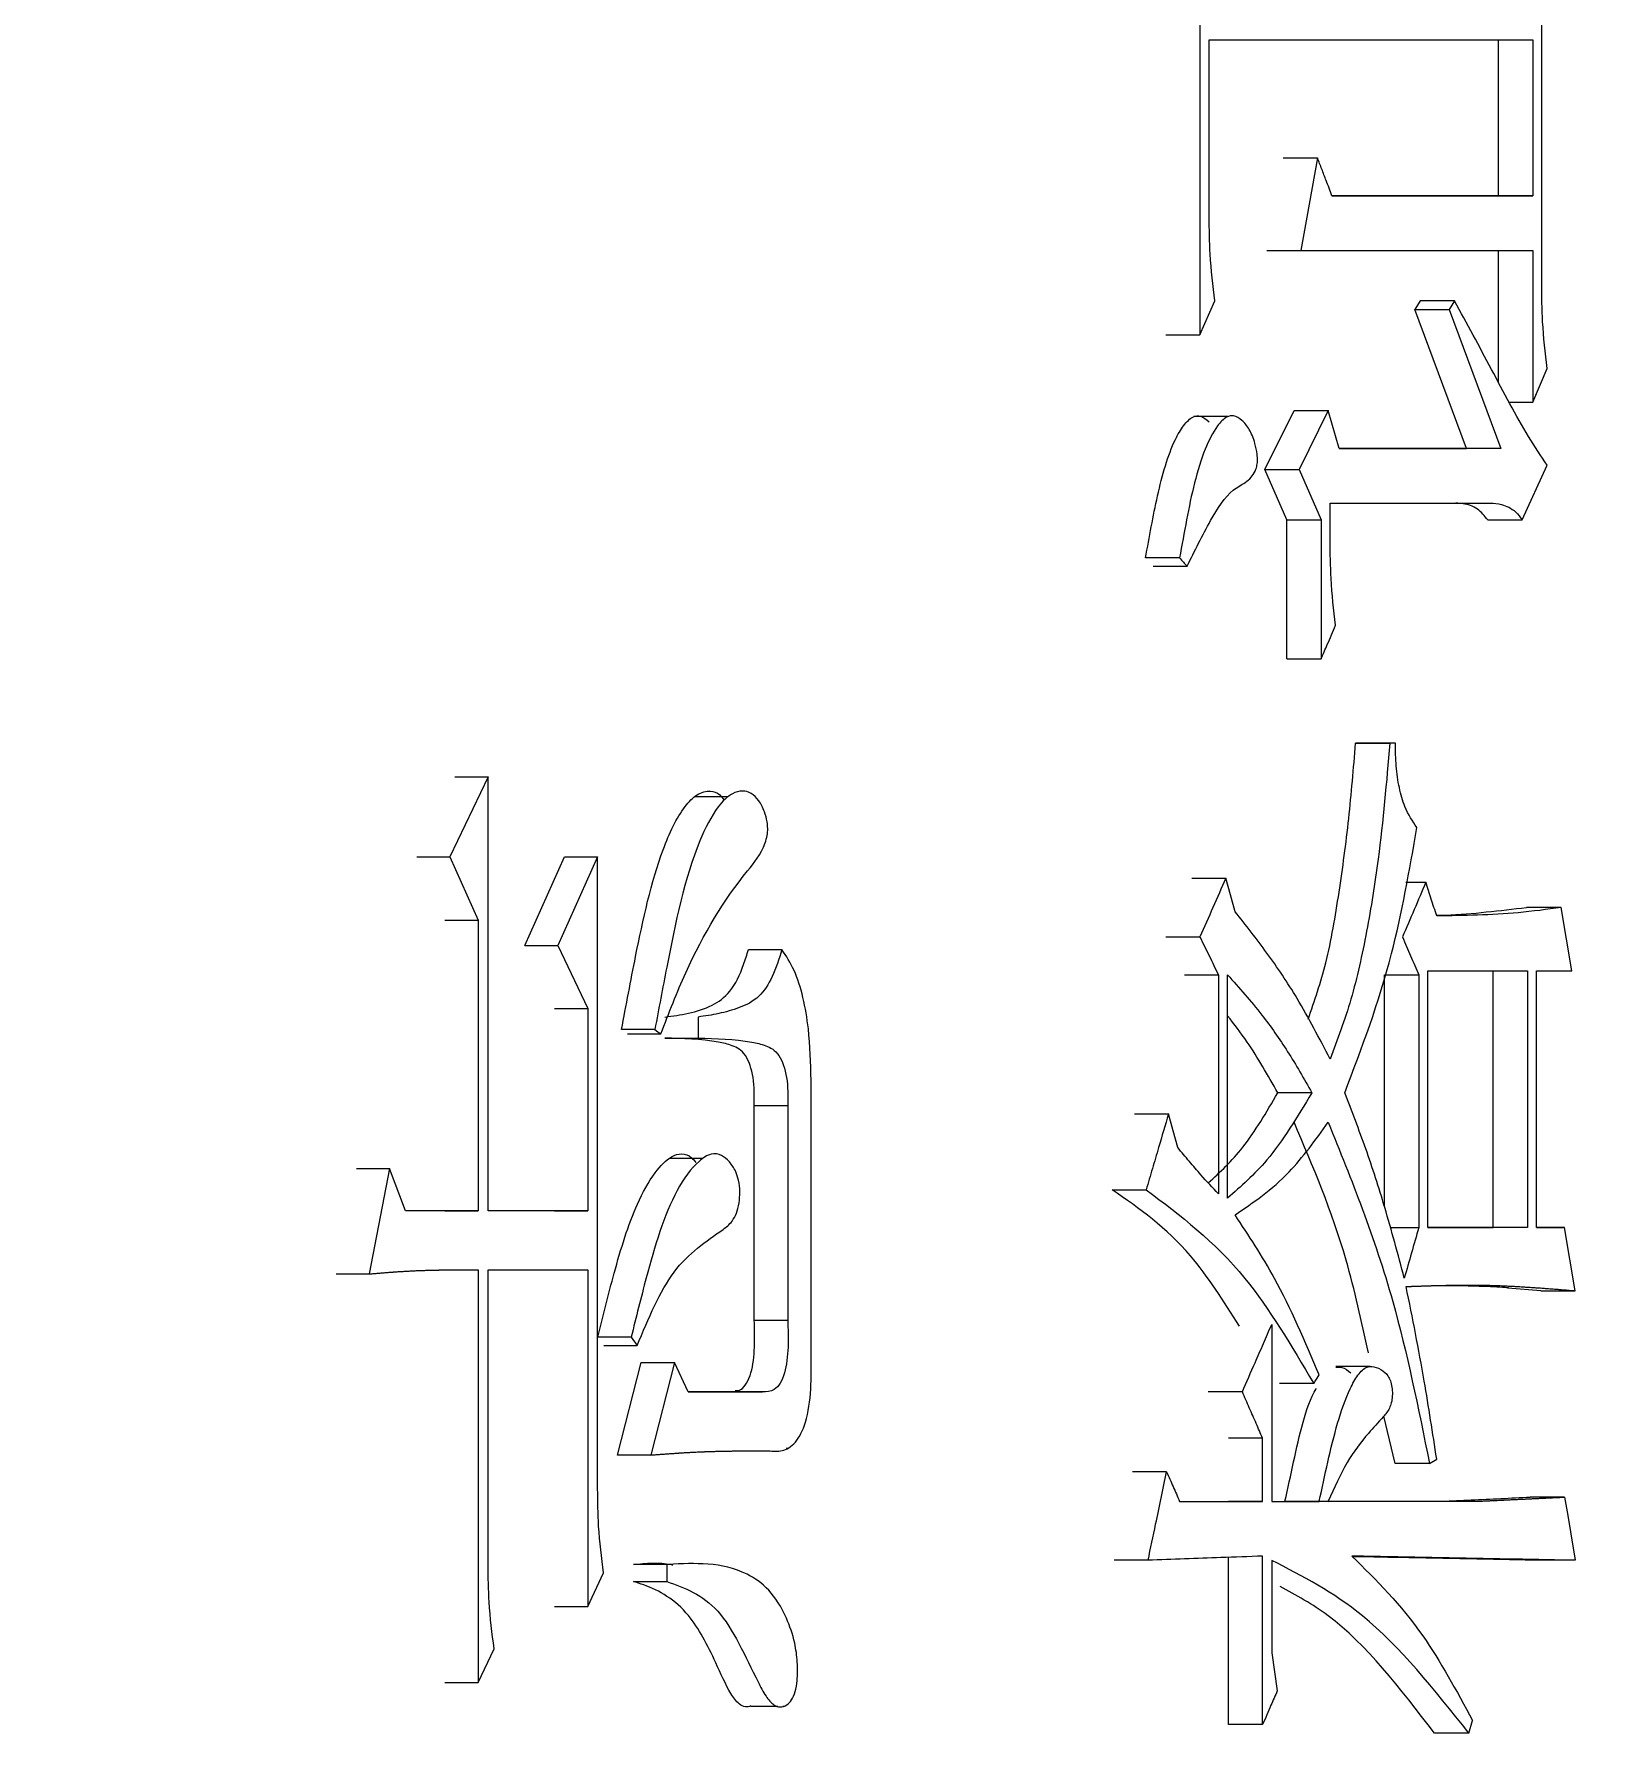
# Model space of a CAD drawing. Header units: millimetres. Extents: x 2136 to 4572, y 748 to 2471.
# Drawn here: x 3180.254 to 3184.284, y 1014.64 to 1019.004 of the extents above; entities that cross this region are included whole.
import ezdxf

# ---------------------------------------------------------------- set-up
doc = ezdxf.new("R2010")
doc.units = ezdxf.units.MM

msp = doc.modelspace()

# ---------------------------------------------------------------- linework, layer by layer
at = {"color": 7, "linetype": 'Continuous', "lineweight": 25}
for p, q in [((3184.1269, 1018.3617), (3184.1269, 1019.9518)), ((3183.2492, 1019.5191), (3183.2492, 1018.2318)), ((3183.2729, 1018.989), (3184.1042, 1018.9891)), ((3183.2729, 1018.5347), (3183.2729, 1018.989)), ((3184.0156, 1018.5888), (3184.0156, 1018.9891)), ((3184.1042, 1018.9891), (3184.1042, 1018.5888)), ((3183.4629, 1018.6862), (3183.5508, 1018.6862)), ((3183.5508, 1018.6862), (3183.5086, 1018.4482)), ((3184.1042, 1018.5888), (3183.5882, 1018.5888)), ((3183.5882, 1018.5888), (3184.0156, 1018.5888)), ((3184.0156, 1018.5888), (3184.1042, 1018.5888)), ((3183.4208, 1018.4482), (3183.5086, 1018.4482)), ((3183.5086, 1018.4482), (3184.1042, 1018.4482)), ((3184.0156, 1018.1105), (3184.0156, 1018.4482)), ((3184.1042, 1018.4482), (3184.1042, 1018.0588)), ((3183.2492, 1018.2318), (3183.2871, 1018.3184)), ((3183.8148, 1018.3184), (3183.801, 1018.2968)), ((3183.9031, 1018.3184), (3183.8148, 1018.3184)), ((3183.9031, 1018.3184), (3183.8893, 1018.2968)), ((3183.801, 1018.2968), (3183.8893, 1018.2968)), ((3183.9337, 1017.9398), (3183.801, 1018.2968)), ((3183.8893, 1018.2968), (3184.0222, 1017.9398)), ((3183.1617, 1018.2318), (3183.2492, 1018.2318)), ((3184.1042, 1018.0588), (3184.1405, 1018.1453)), ((3184.0441, 1018.0588), (3184.1042, 1018.0588)), ((3183.321, 1018.0213), (3183.233, 1018.0213)), ((3183.4161, 1017.8857), (3183.4909, 1018.0371)), ((3183.4909, 1018.0371), (3183.5788, 1018.0371)), ((3183.5788, 1018.0371), (3183.5039, 1017.8857)), ((3183.6068, 1017.9398), (3183.5788, 1018.0371)), ((3184.0222, 1017.9398), (3183.6068, 1017.9398)), ((3183.6068, 1017.9398), (3183.9337, 1017.9398)), ((3184.0222, 1017.9398), (3183.9337, 1017.9398)), ((3183.4161, 1017.8857), (3183.5039, 1017.8857)), ((3183.4723, 1017.7559), (3183.4161, 1017.8857)), ((3183.5039, 1017.8857), (3183.5601, 1017.7559)), ((3184.0769, 1017.7559), (3184.1405, 1017.8965)), ((3183.5835, 1017.7992), (3183.9948, 1017.7992)), ((3183.5835, 1017.7018), (3183.5835, 1017.7992)), ((3183.9063, 1017.7992), (3183.9948, 1017.7992)), ((3183.4723, 1017.7559), (3183.5601, 1017.7559)), ((3183.4723, 1017.3989), (3183.4723, 1017.7559)), ((3183.5601, 1017.7559), (3183.5601, 1017.3989)), ((3183.1969, 1017.6585), (3183.1095, 1017.6585)), ((3183.1285, 1017.6369), (3183.2159, 1017.6369)), ((3183.4723, 1017.3989), (3183.5601, 1017.3989)), ((3183.6489, 1017.1826), (3183.737, 1017.1826)), ((3183.7509, 1017.1826), (3183.6628, 1017.1826)), ((3183.7509, 1017.1826), (3183.737, 1017.1826)), ((3181.4207, 1017.096), (3181.3228, 1016.8905)), ((3181.4207, 1015.9818), (3181.4207, 1017.096)), ((3182.0371, 1017.045), (3181.9507, 1017.0449)), ((3181.2379, 1016.8905), (3181.3228, 1016.8905)), ((3181.3228, 1016.8905), (3181.395, 1016.7282)), ((3181.5148, 1016.6633), (3181.6167, 1016.8905)), ((3181.7021, 1016.8905), (3181.6002, 1016.6633)), ((3181.6167, 1016.8905), (3181.7021, 1016.8905)), ((3181.7021, 1015.2679), (3181.7021, 1016.8905)), ((3183.228, 1016.8364), (3183.3155, 1016.8364)), ((3183.7781, 1016.8256), (3183.8294, 1016.8256)), ((3184.1768, 1016.7607), (3184.0881, 1016.7607)), ((3181.31, 1016.7282), (3181.395, 1016.7282)), ((3181.395, 1016.7282), (3181.395, 1015.9818)), ((3181.5148, 1016.6633), (3181.6002, 1016.6633)), ((3181.6002, 1016.6633), (3181.6767, 1016.501)), ((3183.1617, 1016.685), (3183.2491, 1016.685)), ((3182.0894, 1016.6525), (3182.1755, 1016.6525)), ((3183.2966, 1016.5876), (3183.2966, 1016.0251)), ((3183.3202, 1016.0143), (3183.3202, 1016.5876)), ((3183.7228, 1015.9929), (3183.7228, 1016.5876)), ((3183.811, 1016.5876), (3183.811, 1015.9386)), ((3183.834, 1015.9386), (3183.834, 1016.5984)), ((3183.834, 1016.5984), (3184.0905, 1016.5984)), ((3184.002, 1015.9386), (3184.002, 1016.5984)), ((3184.0905, 1016.5984), (3184.0905, 1015.9386)), ((3184.1132, 1015.9386), (3184.1132, 1016.5984)), ((3184.1132, 1016.5984), (3184.2039, 1016.5984)), ((3181.5913, 1016.501), (3181.6767, 1016.501)), ((3181.6767, 1016.501), (3181.6767, 1015.9818)), ((3181.9601, 1016.4794), (3181.9601, 1016.4253)), ((3181.7787, 1016.4361), (3181.8644, 1016.4361)), ((3181.8743, 1016.4253), (3181.9601, 1016.4253)), ((3182.2502, 1015.614), (3182.2502, 1016.3172)), ((3182.1044, 1016.2523), (3182.1905, 1016.2523)), ((3182.1044, 1015.7006), (3182.1044, 1016.2523)), ((3182.1905, 1016.2523), (3182.1905, 1015.7006)), ((3183.0809, 1016.2306), (3183.1683, 1016.2306)), ((3181.972, 1016.1158), (3181.8856, 1016.1158)), ((3181.0827, 1016.09), (3181.1674, 1016.09)), ((3181.1674, 1016.09), (3181.1153, 1015.8195)), ((3181.2089, 1015.9818), (3181.1674, 1016.09)), ((3183.0237, 1016.0359), (3183.111, 1016.0359)), ((3181.395, 1015.9818), (3181.2089, 1015.9818)), ((3181.31, 1015.9818), (3181.395, 1015.9818)), ((3181.6767, 1015.9818), (3181.4207, 1015.9818)), ((3181.5913, 1015.9818), (3181.6767, 1015.9818)), ((3183.738, 1015.9386), (3183.811, 1015.9386)), ((3184.0905, 1015.9386), (3183.834, 1015.9386)), ((3183.834, 1015.9386), (3184.002, 1015.9386)), ((3184.0905, 1015.9386), (3184.002, 1015.9386)), ((3184.1858, 1015.9386), (3184.1132, 1015.9386)), ((3184.1132, 1015.9386), (3184.1858, 1015.9386)), ((3181.395, 1015.8304), (3181.395, 1014.7703)), ((3181.4207, 1015.8304), (3181.6766, 1015.8304)), ((3181.4207, 1015.0731), (3181.4207, 1015.8304)), ((3181.6766, 1015.8304), (3181.6766, 1014.965)), ((3181.0307, 1015.8195), (3181.1153, 1015.8195)), ((3184.1242, 1015.7763), (3184.0399, 1015.7827)), ((3184.1242, 1015.7763), (3184.2129, 1015.7763)), ((3182.1044, 1015.7006), (3182.1905, 1015.7006)), ((3181.7884, 1015.6573), (3181.8037, 1015.6356)), ((3183.3477, 1015.6898), (3183.3458, 1015.6898)), ((3183.4335, 1015.6898), (3183.4335, 1015.2354)), ((3181.7181, 1015.6356), (3181.8037, 1015.6356)), ((3181.7534, 1015.3544), (3181.8139, 1015.5924)), ((3181.8139, 1015.5924), (3181.8997, 1015.5924)), ((3181.8997, 1015.5924), (3181.839, 1015.3544)), ((3181.9349, 1015.5167), (3181.8997, 1015.5924)), ((3183.6864, 1015.5819), (3183.5978, 1015.5819)), ((3183.5413, 1015.5383), (3183.4535, 1015.5383)), ((3182.1256, 1015.5167), (3181.9349, 1015.5167)), ((3181.9349, 1015.5167), (3182.0396, 1015.5167)), ((3182.0396, 1015.5167), (3182.1256, 1015.5167)), ((3183.358, 1015.5167), (3183.2705, 1015.5167)), ((3183.7504, 1015.3328), (3183.7211, 1015.4543)), ((3183.4099, 1015.3977), (3183.3223, 1015.3977)), ((3183.4099, 1015.2354), (3183.4099, 1015.3977)), ((3181.839, 1015.3544), (3181.7534, 1015.3544)), ((3182.186, 1015.3722), (3182.1919, 1015.3722)), ((3183.1635, 1015.3112), (3183.0762, 1015.3112)), ((3183.8386, 1015.3328), (3183.7504, 1015.3328)), ((3183.8386, 1015.3328), (3183.8571, 1015.3436)), ((3183.1968, 1015.2354), (3183.4099, 1015.2354)), ((3183.1968, 1015.2354), (3183.3223, 1015.2354)), ((3183.4099, 1015.2354), (3183.3223, 1015.2354)), ((3183.4335, 1015.2354), (3183.4675, 1015.2354)), ((3183.4335, 1015.2354), (3183.5554, 1015.2354)), ((3183.5554, 1015.2354), (3183.4675, 1015.2354)), ((3183.5559, 1015.2355), (3183.8697, 1015.2355)), ((3183.5788, 1015.2354), (3183.9581, 1015.2355)), ((3183.8697, 1015.2355), (3183.9581, 1015.2355)), ((3184.1858, 1015.2463), (3184.0971, 1015.2463)), ((3183.3222, 1014.6621), (3183.3222, 1015.0916)), ((3183.4099, 1014.6621), (3183.4099, 1015.0948)), ((3181.6766, 1014.965), (3181.7173, 1015.0515)), ((3181.8795, 1015.0732), (3181.7938, 1015.0732)), ((3181.8795, 1015.0732), (3181.8795, 1015.0297)), ((3183.1158, 1015.084), (3183.0285, 1015.084)), ((3183.4335, 1015.0839), (3183.4335, 1014.846)), ((3184.2129, 1015.084), (3184.1242, 1015.084)), ((3181.7938, 1015.0297), (3181.8795, 1015.0297)), ((3181.395, 1014.7703), (3181.4362, 1014.8568)), ((3183.4335, 1014.846), (3183.4476, 1014.7487)), ((3182.0958, 1014.7094), (3182.1649, 1014.7094)), ((3182.1778, 1014.7094), (3182.1824, 1014.7094)), ((3183.4099, 1014.6621), (3183.3222, 1014.6621)), ((3183.9398, 1014.6404), (3183.9489, 1014.6729)), ((3183.9398, 1014.6404), (3183.8514, 1014.6404))]:
    msp.add_line(p, q, dxfattribs=at)
at = {"color": 7, "linetype": 'Continuous', "lineweight": 25, "flags": 128}
for points in [[(3183.9883, 1017.7559), (3184.0107, 1017.7559), (3184.0331, 1017.7559), (3184.0769, 1017.7559)], [(3181.3357, 1017.096), (3181.3571, 1017.096), (3181.3889, 1017.096), (3181.4207, 1017.096)], [(3183.3392, 1016.7499), (3183.3273, 1016.7931), (3183.3155, 1016.8364)], [(3184.2039, 1016.5984), (3184.1903, 1016.6796), (3184.1768, 1016.7607)], [(3183.2091, 1016.5876), (3183.2528, 1016.5876), (3183.2966, 1016.5876)], [(3183.7228, 1016.5876), (3183.7669, 1016.5876), (3183.811, 1016.5876)], [(3181.8492, 1016.447), (3181.8218, 1016.447), (3181.7927, 1016.447), (3181.7635, 1016.447)], [(3181.8492, 1016.447), (3181.8568, 1016.4415), (3181.8643, 1016.4361)], [(3183.5367, 1016.2847), (3183.5137, 1016.2847), (3183.4907, 1016.2847), (3183.4489, 1016.2847)], [(3183.1921, 1016.1441), (3183.1802, 1016.1874), (3183.1683, 1016.2306)], [(3184.2129, 1015.7763), (3184.1994, 1015.8575), (3184.1858, 1015.9386)], [(3181.7884, 1015.6573), (3181.7562, 1015.6573), (3181.7295, 1015.6573), (3181.7028, 1015.6573)], [(3183.5413, 1015.5383), (3183.5449, 1015.5438), (3183.5502, 1015.5519), (3183.5554, 1015.56)], [(3184.1858, 1015.2463), (3184.1937, 1015.1993), (3184.2015, 1015.1523), (3184.2129, 1015.084)], [(3181.5912, 1014.965), (3181.6126, 1014.965), (3181.6339, 1014.965), (3181.6553, 1014.965), (3181.6766, 1014.965)], [(3181.31, 1014.7703), (3181.3312, 1014.7703), (3181.3525, 1014.7703), (3181.3737, 1014.7703), (3181.395, 1014.7703)]]:
    msp.add_lwpolyline(points, dxfattribs=at)
at = {"color": 7, "linetype": 'Continuous', "lineweight": 25}
for points, knots in [([(3115.821, 1015.7453), (3118.3814, 1015.7701), (3121.9618, 1015.8049), (3127.2311, 1016.0837), (3131.6955, 1016.419), (3137.0115, 1016.9847), (3142.5805, 1017.758), (3148.394, 1018.768), (3154.3652, 1020.0241), (3160.4412, 1021.5347), (3166.5792, 1023.3054), (3172.7444, 1025.3396), (3178.908, 1027.6391), (3185.0448, 1030.2043), (3191.1329, 1033.0347), (3197.1524, 1036.1284), (3203.0852, 1039.4831), (3208.9143, 1043.0953), (3214.6241, 1046.9608), (3220.1996, 1051.0749), (3225.6269, 1055.4321), (3230.8926, 1060.0264), (3235.9839, 1064.8509), (3240.8888, 1069.8985), (3245.5957, 1075.1615), (3250.0935, 1080.6315), (3254.3717, 1086.2997), (3258.4204, 1092.1569), (3262.23, 1098.1936), (3265.7917, 1104.3994), (3269.0969, 1110.7641), (3272.1378, 1117.2766), (3274.9068, 1123.9258), (3277.3973, 1130.7002), (3279.6027, 1137.5879), (3281.5173, 1144.5767), (3283.1359, 1151.6543), (3284.4537, 1158.808), (3285.4666, 1166.025), (3286.171, 1173.2922), (3286.5639, 1180.5964), (3286.6428, 1187.9242), (3286.4058, 1195.2623), (3285.8516, 1202.597), (3284.9795, 1209.9146), (3283.7891, 1217.2017), (3282.281, 1224.4443), (3280.456, 1231.6289), (3278.3156, 1238.7417), (3275.8617, 1245.7692), (3273.0969, 1252.6978), (3270.0242, 1259.5141), (3266.647, 1266.2048), (3262.9695, 1272.7567), (3258.9958, 1279.1567), (3254.7308, 1285.392), (3250.1797, 1291.4501), (3245.3477, 1297.3184), (3240.2406, 1302.9848), (3234.864, 1308.4374), (3229.4172, 1313.485), (3223.9439, 1318.1372), (3218.4856, 1322.4067), (3212.8607, 1326.449), (3207.0793, 1330.2574), (3201.1518, 1333.8256), (3195.0894, 1337.1475), (3188.9036, 1340.2178), (3182.607, 1343.0313), (3176.2133, 1345.5832), (3169.7381, 1347.8693), (3163.2004, 1349.8856), (3156.6255, 1351.6281), (3150.0526, 1353.093), (3143.5588, 1354.2745), (3137.2693, 1355.1716), (3131.7456, 1355.755), (3126.8628, 1356.1226), (3122.0387, 1356.3624), (3116.0643, 1356.4795), (3110.5475, 1356.3691), (3105.2783, 1356.0974), (3100.8139, 1355.7599), (3095.4978, 1355.195), (3089.9288, 1354.4215), (3084.1154, 1353.4115), (3078.1441, 1352.1554), (3072.0681, 1350.6448), (3065.9301, 1348.8741), (3059.7649, 1346.8399), (3053.6014, 1344.5404), (3047.4645, 1341.9752), (3041.3764, 1339.1448), (3035.3569, 1336.051), (3029.4241, 1332.6964), (3023.595, 1329.0842), (3017.8852, 1325.2187), (3012.3097, 1321.1045), (3006.8824, 1316.7473), (3001.6167, 1312.1531), (2996.5254, 1307.3286), (2991.6205, 1302.2809), (2986.9137, 1297.018), (2982.4159, 1291.548), (2978.1376, 1285.8798), (2974.089, 1280.0225), (2970.2793, 1273.9859), (2966.7175, 1267.7801), (2963.4128, 1261.4153), (2960.3701, 1254.9033), (2957.6081, 1248.2519), (2955.271, 1241.9698), (2953.9925, 1237.8647), (2953.4293, 1236.0562)], [0, 0, 0, 0, 0.0102074, 0.014274, 0.021037, 0.0280561, 0.0355867, 0.0434511, 0.0515783, 0.0599113, 0.0684099, 0.0770439, 0.085791, 0.0946336, 0.1035582, 0.112554, 0.1216124, 0.1307262, 0.1398897, 0.1490979, 0.1583469, 0.1676331, 0.1769537, 0.1863062, 0.1956884, 0.2050985, 0.2145348, 0.2239961, 0.233481, 0.2429885, 0.2525178, 0.262068, 0.2716385, 0.2812287, 0.2908382, 0.3004664, 0.3101132, 0.3197782, 0.3294613, 0.3391624, 0.3488814, 0.3586183, 0.3683733, 0.3781464, 0.387938, 0.3977483, 0.4075776, 0.4174265, 0.4272956, 0.4371854, 0.4470968, 0.4570307, 0.4669882, 0.4769704, 0.486979, 0.4970156, 0.5070822, 0.5171812, 0.5273154, 0.5374882, 0.5477037, 0.5569145, 0.5661226, 0.5753266, 0.5845258, 0.5937191, 0.6029052, 0.6120821, 0.6212471, 0.6303962, 0.6395236, 0.6486197, 0.6576679, 0.6666375, 0.6754633, 0.6839789, 0.6919633, 0.6976055, 0.7035012, 0.7112199, 0.7214273, 0.7254939, 0.7322569, 0.739276, 0.7468066, 0.754671, 0.7627982, 0.7711312, 0.7796298, 0.7882638, 0.7970109, 0.8058535, 0.8147781, 0.8237739, 0.8328323, 0.8419461, 0.8511096, 0.8603178, 0.8695668, 0.878853, 0.8881736, 0.8975261, 0.9069083, 0.9163184, 0.9257547, 0.935216, 0.9447009, 0.9542084, 0.9637377, 0.9732879, 0.9828584, 0.9924486, 1, 1, 1, 1]), ([(3183.5882, 1018.5888), (3183.5832, 1018.6018), (3183.5745, 1018.6245), (3183.562, 1018.657), (3183.5545, 1018.6764), (3183.5508, 1018.6862)], [0, 0, 0, 0, 0.400149, 0.700074, 1, 1, 1, 1]), ([(3183.2871, 1018.3184), (3183.2824, 1018.3581), (3183.274, 1018.4293), (3183.2732, 1018.5024), (3183.2729, 1018.5347)], [0, 0, 0, 0, 0.558835, 1, 1, 1, 1]), ([(3184.1405, 1018.1453), (3184.136, 1018.1851), (3184.1279, 1018.2562), (3184.1272, 1018.3294), (3184.1269, 1018.3617)], [0, 0, 0, 0, 0.558835, 1, 1, 1, 1]), ([(3184.1405, 1017.8965), (3184.1245, 1017.9206), (3184.0746, 1017.9957), (3183.9982, 1018.1437), (3183.9348, 1018.2602), (3183.9031, 1018.3184)], [0, 0, 0, 0, 0.190523, 0.595111, 1, 1, 1, 1]), ([(3183.1095, 1017.6585), (3183.119, 1017.712), (3183.1382, 1017.8193), (3183.1708, 1017.9391), (3183.2066, 1017.9997), (3183.2289, 1018.0226), (3183.2526, 1018.0254), (3183.2657, 1018.0142), (3183.273, 1018.0079)], [0, 0, 0, 0, 0.315119, 0.632838, 0.736213, 0.840182, 0.910106, 1, 1, 1, 1]), ([(3183.2159, 1017.6369), (3183.2356, 1017.6767), (3183.2717, 1017.7497), (3183.3219, 1017.8297), (3183.3606, 1017.8481), (3183.3798, 1017.8633), (3183.3897, 1017.8779), (3183.3952, 1017.8927), (3183.3973, 1017.9081), (3183.396, 1017.9292), (3183.3896, 1017.9581), (3183.3766, 1017.9902), (3183.3571, 1018.0132), (3183.3369, 1018.0259), (3183.3147, 1018.0211), (3183.2885, 1017.9935), (3183.2472, 1017.9122), (3183.2198, 1017.7883), (3183.2027, 1017.6912), (3183.1969, 1017.6585)], [0, 0, 0, 0, 0.149443, 0.274042, 0.333076, 0.362754, 0.385188, 0.398021, 0.410985, 0.42602, 0.45239, 0.493257, 0.533496, 0.57286, 0.60517, 0.651682, 0.729284, 0.908686, 1, 1, 1, 1]), ([(3183.9883, 1017.7559), (3183.9798, 1017.7664), (3183.9658, 1017.7838), (3183.9437, 1017.7935), (3183.9251, 1017.7982), (3183.9126, 1017.7988), (3183.9063, 1017.7992)], [0, 0, 0, 0, 0.3429, 0.5628483, 0.7813893, 1, 1, 1, 1]), ([(3183.9948, 1017.7992), (3184.0044, 1017.7986), (3184.0204, 1017.7977), (3184.0423, 1017.7893), (3184.0606, 1017.7776), (3184.0714, 1017.7632), (3184.0769, 1017.7559)], [0, 0, 0, 0, 0.337489, 0.556536, 0.776867, 1, 1, 1, 1]), ([(3183.5975, 1017.4855), (3183.5928, 1017.5252), (3183.5845, 1017.5964), (3183.5838, 1017.6695), (3183.5835, 1017.7018)], [0, 0, 0, 0, 0.558839, 1, 1, 1, 1]), ([(3183.1969, 1017.6585), (3183.2001, 1017.6549), (3183.2064, 1017.6477), (3183.2127, 1017.6405), (3183.2159, 1017.6369)], [0, 0, 0, 0, 0.5, 1, 1, 1, 1]), ([(3183.5601, 1017.3989), (3183.5655, 1017.4113), (3183.5744, 1017.4319), (3183.5868, 1017.4607), (3183.5939, 1017.4772), (3183.5975, 1017.4855)], [0, 0, 0, 0, 0.42835, 0.71417, 1, 1, 1, 1]), ([(3183.5274, 1016.4741), (3183.5434, 1016.5211), (3183.5774, 1016.6212), (3183.6074, 1016.8), (3183.6328, 1016.9885), (3183.6435, 1017.1178), (3183.6489, 1017.1826)], [0, 0, 0, 0, 0.22676, 0.482834, 0.740928, 1, 1, 1, 1]), ([(3183.737, 1017.1826), (3183.7282, 1017.0827), (3183.7138, 1016.9186), (3183.6787, 1016.6992), (3183.6402, 1016.5222), (3183.6022, 1016.4213), (3183.5834, 1016.3713)], [0, 0, 0, 0, 0.3440816, 0.5653831, 0.7845838, 1, 1, 1, 1]), ([(3183.6628, 1017.1826), (3183.6612, 1017.1826), (3183.6586, 1017.1826), (3183.655, 1017.1826), (3183.6519, 1017.1826), (3183.6499, 1017.1826), (3183.6489, 1017.1826)], [0, 0, 0, 0, 0.34, 0.56, 0.78, 1, 1, 1, 1]), ([(3183.8064, 1016.9662), (3183.7952, 1016.9824), (3183.7765, 1017.0095), (3183.7601, 1017.068), (3183.752, 1017.1239), (3183.7512, 1017.1629), (3183.7509, 1017.1826)], [0, 0, 0, 0, 0.328373, 0.548346, 0.773134, 1, 1, 1, 1]), ([(3181.7635, 1016.447), (3181.7753, 1016.5096), (3181.8051, 1016.6683), (3181.85, 1016.874), (3181.9124, 1017.0077), (3181.957, 1017.0537), (3181.9884, 1017.0626), (3182.0129, 1017.0554), (3182.023, 1017.0415), (3182.0263, 1017.0368)], [0, 0, 0, 0, 0.230113, 0.582915, 0.761626, 0.839199, 0.91746, 0.972398, 1, 1, 1, 1]), ([(3181.8644, 1016.4361), (3181.8851, 1016.4897), (3181.9478, 1016.6517), (3182.0426, 1016.8051), (3182.1246, 1016.8994), (3182.1379, 1016.9443), (3182.1394, 1016.9634), (3182.1374, 1016.9846), (3182.1302, 1017.0106), (3182.1163, 1017.0369), (3182.0965, 1017.0558), (3182.073, 1017.062), (3182.0433, 1017.0537), (3182.0034, 1017.0141), (3181.9336, 1016.8771), (3181.8908, 1016.6672), (3181.8591, 1016.5007), (3181.8492, 1016.4471), (3181.8492, 1016.447)], [0, 0, 0, 0, 0.116248, 0.351545, 0.417546, 0.429975, 0.440278, 0.450547, 0.466965, 0.490882, 0.515264, 0.540739, 0.570383, 0.616277, 0.689853, 0.900941, 0.999644, 1, 1, 1, 1]), ([(3183.6208, 1016.2848), (3183.6646, 1016.3997), (3183.7436, 1016.6069), (3183.787, 1016.8555), (3183.8064, 1016.9662)], [0, 0, 0, 0, 0.554843, 1, 1, 1, 1]), ([(3183.3155, 1016.8364), (3183.3045, 1016.8112), (3183.2824, 1016.7607), (3183.2602, 1016.7102), (3183.2491, 1016.685)], [0, 0, 0, 0, 0.499999, 1, 1, 1, 1]), ([(3183.8294, 1016.8256), (3183.8194, 1016.8022), (3183.7994, 1016.7553), (3183.7794, 1016.7084), (3183.7694, 1016.685)], [0, 0, 0, 0, 0.499999, 1, 1, 1, 1]), ([(3183.8571, 1016.7391), (3183.8525, 1016.7535), (3183.8433, 1016.7823), (3183.834, 1016.8112), (3183.8294, 1016.8256)], [0, 0, 0, 0, 0.499999, 1, 1, 1, 1]), ([(3183.5834, 1016.3713), (3183.5558, 1016.4244), (3183.5047, 1016.5225), (3183.4217, 1016.6458), (3183.3667, 1016.7151), (3183.3392, 1016.7499)], [0, 0, 0, 0, 0.370244, 0.684379, 1, 1, 1, 1]), ([(3183.8566, 1016.7407), (3183.8645, 1016.7409), (3183.9075, 1016.7415), (3183.9847, 1016.7488), (3184.0536, 1016.7567), (3184.0881, 1016.7607)], [0, 0, 0, 0, 0.102506, 0.551171, 1, 1, 1, 1]), ([(3184.1768, 1016.7607), (3184.1401, 1016.7557), (3184.0689, 1016.7459), (3183.9622, 1016.7405), (3183.8921, 1016.7395), (3183.8571, 1016.7391)], [0, 0, 0, 0, 0.347124, 0.673492, 1, 1, 1, 1]), ([(3183.2491, 1016.685), (3183.2571, 1016.6687), (3183.2729, 1016.6363), (3183.2887, 1016.6038), (3183.2966, 1016.5876)], [0, 0, 0, 0, 0.499999, 1, 1, 1, 1]), ([(3183.7694, 1016.685), (3183.7763, 1016.6687), (3183.7902, 1016.6363), (3183.8041, 1016.6038), (3183.811, 1016.5876)], [0, 0, 0, 0, 0.499998, 1, 1, 1, 1]), ([(3181.8743, 1016.4794), (3181.9154, 1016.4847), (3181.9728, 1016.4921), (3182.0442, 1016.5393), (3182.0731, 1016.599), (3182.0855, 1016.6396), (3182.0894, 1016.6525)], [0, 0, 0, 0, 0.5013943, 0.7026306, 0.9057015, 1, 1, 1, 1]), ([(3182.1755, 1016.6525), (3182.1678, 1016.6283), (3182.1527, 1016.5805), (3182.1147, 1016.5241), (3182.0658, 1016.5023), (3182.0133, 1016.487), (3181.9778, 1016.4819), (3181.9601, 1016.4794)], [0, 0, 0, 0, 0.1777081, 0.35, 0.5672223, 0.7837017, 1, 1, 1, 1]), ([(3182.2502, 1016.3172), (3182.2491, 1016.3615), (3182.2474, 1016.4343), (3182.231, 1016.53), (3182.2086, 1016.6021), (3182.1864, 1016.6358), (3182.1755, 1016.6525)], [0, 0, 0, 0, 0.3472592, 0.5698518, 0.7878871, 1, 1, 1, 1]), ([(3183.3202, 1016.5876), (3183.3499, 1016.5543), (3183.4031, 1016.4944), (3183.4753, 1016.3924), (3183.5162, 1016.3207), (3183.5367, 1016.2847)], [0, 0, 0, 0, 0.385333, 0.691671, 1, 1, 1, 1]), ([(3183.4489, 1016.2847), (3183.4233, 1016.3299), (3183.3825, 1016.4018), (3183.3371, 1016.4608), (3183.3202, 1016.4827)], [0, 0, 0, 0, 0.628454, 1, 1, 1, 1]), ([(3182.1044, 1016.2523), (3182.1046, 1016.2765), (3182.1051, 1016.3239), (3182.0837, 1016.3881), (3182.0479, 1016.4074), (3181.979, 1016.4225), (3181.9207, 1016.4241), (3181.8743, 1016.4253)], [0, 0, 0, 0, 0.130352, 0.254709, 0.382976, 0.510106, 1, 1, 1, 1]), ([(3181.9601, 1016.4253), (3182.0065, 1016.4241), (3182.0649, 1016.4225), (3182.1339, 1016.4074), (3182.1697, 1016.3881), (3182.1912, 1016.3239), (3182.1907, 1016.2765), (3182.1905, 1016.2523)], [0, 0, 0, 0, 0.490042, 0.617207, 0.745492, 0.869777, 1, 1, 1, 1]), ([(3183.2705, 1016.0533), (3183.3008, 1016.0813), (3183.3656, 1016.1413), (3183.4199, 1016.2349), (3183.4489, 1016.2847)], [0, 0, 0, 0, 0.467546, 1, 1, 1, 1]), ([(3183.5367, 1016.2847), (3183.4993, 1016.2229), (3183.4329, 1016.1132), (3183.3545, 1016.0443), (3183.3202, 1016.0143)], [0, 0, 0, 0, 0.563444, 1, 1, 1, 1]), ([(3183.774, 1015.8088), (3183.7576, 1015.8698), (3183.7271, 1015.9837), (3183.6759, 1016.143), (3183.6392, 1016.2374), (3183.6208, 1016.2848)], [0, 0, 0, 0, 0.365229, 0.681783, 1, 1, 1, 1]), ([(3183.1683, 1016.2306), (3183.1598, 1016.2018), (3183.146, 1016.1549), (3183.1269, 1016.09), (3183.1163, 1016.0539), (3183.111, 1016.0359)], [0, 0, 0, 0, 0.4440621, 0.722031, 1, 1, 1, 1]), ([(3183.3391, 1015.9711), (3183.3866, 1016.0033), (3183.4718, 1016.0612), (3183.5459, 1016.1636), (3183.5787, 1016.209)], [0, 0, 0, 0, 0.556662, 1, 1, 1, 1]), ([(3183.6819, 1015.6166), (3183.6641, 1015.6977), (3183.6162, 1015.9161), (3183.5392, 1016.0959), (3183.4909, 1016.209)], [0, 0, 0, 0, 0.371286, 1, 1, 1, 1]), ([(3183.5787, 1016.209), (3183.6383, 1016.0613), (3183.7455, 1015.7952), (3183.8099, 1015.4751), (3183.8386, 1015.3328)], [0, 0, 0, 0, 0.555385, 1, 1, 1, 1]), ([(3183.2966, 1016.0251), (3183.2815, 1016.041), (3183.2564, 1016.0677), (3183.2218, 1016.1083), (3183.202, 1016.1322), (3183.1921, 1016.1441)], [0, 0, 0, 0, 0.425102, 0.712508, 1, 1, 1, 1]), ([(3181.7028, 1015.6573), (3181.7163, 1015.7122), (3181.7454, 1015.8311), (3181.7911, 1015.9799), (3181.8445, 1016.0778), (3181.8848, 1016.1196), (3181.9178, 1016.1309), (3181.9398, 1016.1238), (3181.9505, 1016.1103), (3181.9539, 1016.106)], [0, 0, 0, 0, 0.249513, 0.540155, 0.702681, 0.82884, 0.898011, 0.96762, 1, 1, 1, 1]), ([(3181.8037, 1015.6356), (3181.8327, 1015.7053), (3181.8915, 1015.8462), (3181.9892, 1015.9075), (3182.045, 1015.9495), (3182.0592, 1015.9743), (3182.0659, 1016.0011), (3182.0681, 1016.0308), (3182.0652, 1016.0595), (3182.0557, 1016.0867), (3182.0407, 1016.1091), (3182.0193, 1016.1269), (3181.9916, 1016.1303), (3181.9508, 1016.1028), (3181.8842, 1016.0103), (3181.8335, 1015.8405), (3181.8009, 1015.708), (3181.7884, 1015.6573)], [0, 0, 0, 0, 0.175531, 0.354652, 0.388166, 0.407747, 0.427401, 0.446675, 0.466945, 0.484382, 0.511375, 0.539761, 0.574487, 0.616877, 0.705288, 0.887114, 1, 1, 1, 1]), ([(3183.3507, 1015.6855), (3183.3099, 1015.7498), (3183.2117, 1015.9045), (3183.0931, 1015.9874), (3183.0237, 1016.0359)], [0, 0, 0, 0, 0.415618, 1, 1, 1, 1]), ([(3183.111, 1016.0359), (3183.1986, 1015.9699), (3183.3562, 1015.8512), (3183.4844, 1015.6345), (3183.5413, 1015.5382)], [0, 0, 0, 0, 0.555743, 1, 1, 1, 1]), ([(3183.5554, 1015.56), (3183.5188, 1015.646), (3183.4537, 1015.7987), (3183.374, 1015.9186), (3183.3391, 1015.971)], [0, 0, 0, 0, 0.56336, 1, 1, 1, 1]), ([(3183.811, 1015.9386), (3183.8048, 1015.9169), (3183.7925, 1015.8737), (3183.7802, 1015.8304), (3183.774, 1015.8088)], [0, 0, 0, 0, 0.499999, 1, 1, 1, 1]), ([(3181.1153, 1015.8195), (3181.1171, 1015.8197), (3181.1205, 1015.82), (3181.1256, 1015.8204), (3181.1307, 1015.8208), (3181.1358, 1015.8212), (3181.1401, 1015.8216), (3181.1444, 1015.8219), (3181.1486, 1015.8223), (3181.1538, 1015.8227), (3181.158, 1015.823), (3181.1623, 1015.8234), (3181.1666, 1015.8237), (3181.1717, 1015.8241), (3181.1759, 1015.8244), (3181.1802, 1015.8247), (3181.1845, 1015.825), (3181.1887, 1015.8253), (3181.193, 1015.8256), (3181.1973, 1015.8258), (3181.2024, 1015.8262), (3181.2066, 1015.8264), (3181.2109, 1015.8267), (3181.2151, 1015.8269), (3181.2194, 1015.8271), (3181.2237, 1015.8273), (3181.2279, 1015.8275), (3181.233, 1015.8278), (3181.2373, 1015.828), (3181.2415, 1015.8281), (3181.2458, 1015.8283), (3181.25, 1015.8284), (3181.2543, 1015.8286), (3181.2585, 1015.8287), (3181.2636, 1015.8289), (3181.2679, 1015.829), (3181.2721, 1015.8291), (3181.2764, 1015.8292), (3181.2806, 1015.8293), (3181.2849, 1015.8294), (3181.2891, 1015.8295), (3181.2934, 1015.8296), (3181.2976, 1015.8297), (3181.3019, 1015.8298), (3181.307, 1015.8298), (3181.3112, 1015.8299), (3181.3155, 1015.8299), (3181.3197, 1015.83), (3181.3239, 1015.83), (3181.3282, 1015.8301), (3181.3324, 1015.8301), (3181.3375, 1015.8302), (3181.3417, 1015.8302), (3181.346, 1015.8302), (3181.3502, 1015.8302), (3181.3545, 1015.8303), (3181.3587, 1015.8303), (3181.3629, 1015.8303), (3181.368, 1015.8303), (3181.3722, 1015.8303), (3181.3765, 1015.8303), (3181.3807, 1015.8303), (3181.3849, 1015.8303), (3181.3897, 1015.8304), (3181.3928, 1015.8304), (3181.395, 1015.8304)], [0, 0, 0, 0, 0.018243, 0.036487, 0.05473, 0.072974, 0.091217, 0.100339, 0.118582, 0.136826, 0.155069, 0.164191, 0.182434, 0.200678, 0.218921, 0.228043, 0.246286, 0.26453, 0.273652, 0.291895, 0.310138, 0.328382, 0.337504, 0.355747, 0.37399, 0.383112, 0.401356, 0.419599, 0.437843, 0.446964, 0.465208, 0.483451, 0.492573, 0.510816, 0.52906, 0.547303, 0.556425, 0.574668, 0.592912, 0.602033, 0.620277, 0.63852, 0.647642, 0.665886, 0.684129, 0.702372, 0.711494, 0.729738, 0.747981, 0.757103, 0.775346, 0.79359, 0.811833, 0.820955, 0.839198, 0.857442, 0.866563, 0.884807, 0.90305, 0.921294, 0.930415, 0.948659, 0.966902, 0.976024, 1, 1, 1, 1]), ([(3183.7786, 1015.7871), (3183.7806, 1015.7872), (3183.7836, 1015.7873), (3183.7876, 1015.7875), (3183.7906, 1015.7876), (3183.7936, 1015.7877), (3183.7966, 1015.7878), (3183.8006, 1015.7879), (3183.8046, 1015.7881), (3183.8086, 1015.7882), (3183.8116, 1015.7883), (3183.8146, 1015.7884), (3183.8176, 1015.7885), (3183.8216, 1015.7886), (3183.8256, 1015.7888), (3183.8296, 1015.7889), (3183.8326, 1015.789), (3183.8356, 1015.7891), (3183.8386, 1015.7892), (3183.8416, 1015.7893), (3183.8446, 1015.7894), (3183.8486, 1015.7895), (3183.8526, 1015.7896), (3183.8566, 1015.7897), (3183.8606, 1015.7898), (3183.8656, 1015.7899), (3183.8715, 1015.7901), (3183.8775, 1015.7902), (3183.8835, 1015.7904), (3183.8915, 1015.7905), (3183.8994, 1015.7907), (3183.9074, 1015.7908), (3183.9133, 1015.7909), (3183.9193, 1015.7909), (3183.9253, 1015.791), (3183.9312, 1015.791), (3183.9392, 1015.791), (3183.9471, 1015.791), (3183.9551, 1015.7909), (3183.961, 1015.7909), (3183.967, 1015.7908), (3183.9729, 1015.7907), (3183.9789, 1015.7906), (3183.9868, 1015.7905), (3183.9947, 1015.7903), (3184.0026, 1015.79), (3184.0086, 1015.7898), (3184.0145, 1015.7896), (3184.0204, 1015.7894), (3184.0264, 1015.7892), (3184.0343, 1015.7888), (3184.0422, 1015.7884), (3184.0501, 1015.788), (3184.056, 1015.7877), (3184.0619, 1015.7874), (3184.0678, 1015.7871), (3184.0738, 1015.7867), (3184.0816, 1015.7862), (3184.0895, 1015.7857), (3184.0974, 1015.7852), (3184.1033, 1015.7848), (3184.1092, 1015.7844), (3184.1151, 1015.784), (3184.121, 1015.7836), (3184.1269, 1015.7832), (3184.1348, 1015.7826), (3184.1426, 1015.782), (3184.1505, 1015.7814), (3184.1564, 1015.7809), (3184.1622, 1015.7804), (3184.1681, 1015.78), (3184.176, 1015.7793), (3184.1838, 1015.7787), (3184.1916, 1015.7781), (3184.1975, 1015.7776), (3184.2046, 1015.777), (3184.2097, 1015.7766), (3184.2129, 1015.7763)], [0, 0, 0, 0, 0.0136751, 0.0205126, 0.0273502, 0.0341877, 0.0410253, 0.0478628, 0.0615379, 0.0683754, 0.075213, 0.0820505, 0.0888881, 0.0957256, 0.1094007, 0.1162382, 0.1230758, 0.1299133, 0.1367509, 0.1435884, 0.150426, 0.1572635, 0.1709386, 0.1777761, 0.1846137, 0.1982888, 0.2119638, 0.2256389, 0.239314, 0.2529891, 0.2803393, 0.2940144, 0.3076894, 0.3213645, 0.3350396, 0.3487147, 0.3623898, 0.38974, 0.4034151, 0.4170902, 0.4307653, 0.4444403, 0.4581154, 0.4717905, 0.4991407, 0.5128158, 0.5264909, 0.540166, 0.5538411, 0.5675162, 0.5811912, 0.6085414, 0.6222165, 0.6358916, 0.6495667, 0.6632418, 0.6769169, 0.6905919, 0.7179421, 0.7316172, 0.7452923, 0.7589674, 0.7726425, 0.7863176, 0.7999926, 0.8136677, 0.8410179, 0.854693, 0.8683681, 0.8820432, 0.8957182, 0.9093933, 0.9367435, 0.9504186, 0.9640937, 0.9777687, 1, 1, 1, 1]), ([(3183.8571, 1015.3436), (3183.8468, 1015.4108), (3183.8302, 1015.5195), (3183.803, 1015.6667), (3183.7868, 1015.747), (3183.7786, 1015.7871)], [0, 0, 0, 0, 0.447142, 0.723428, 1, 1, 1, 1]), ([(3183.8428, 1015.7893), (3183.8705, 1015.7897), (3183.9107, 1015.7903), (3183.9879, 1015.7879), (3184.0232, 1015.7859), (3184.037, 1015.785), (3184.0418, 1015.7846), (3184.0411, 1015.7847), (3184.041, 1015.7847)], [0, 0, 0, 0, 0.525395, 0.761068, 0.896543, 0.966679, 0.996284, 1, 1, 1, 1]), ([(3182.0551, 1015.5199), (3182.0601, 1015.5201), (3182.0708, 1015.5206), (3182.0855, 1015.5378), (3182.1003, 1015.5736), (3182.1066, 1015.632), (3182.1051, 1015.6776), (3182.1044, 1015.7006)], [0, 0, 0, 0, 0.123833, 0.265729, 0.412685, 0.704407, 1, 1, 1, 1]), ([(3182.1905, 1015.7006), (3182.1912, 1015.6776), (3182.1927, 1015.6319), (3182.1863, 1015.5737), (3182.1716, 1015.5375), (3182.152, 1015.5166), (3182.1359, 1015.5166), (3182.1256, 1015.5167)], [0, 0, 0, 0, 0.261231, 0.519065, 0.649006, 0.774533, 1, 1, 1, 1]), ([(3183.358, 1015.5167), (3183.3689, 1015.5417), (3183.387, 1015.583), (3183.4121, 1015.6407), (3183.4263, 1015.6734), (3183.4335, 1015.6898)], [0, 0, 0, 0, 0.432645, 0.716322, 1, 1, 1, 1]), ([(3182.1406, 1015.3652), (3182.1524, 1015.3641), (3182.1761, 1015.362), (3182.2118, 1015.3823), (3182.2404, 1015.4401), (3182.2518, 1015.524), (3182.2507, 1015.5839), (3182.2502, 1015.614)], [0, 0, 0, 0, 0.177715, 0.3563568, 0.5410477, 0.7687672, 1, 1, 1, 1]), ([(3183.5554, 1015.2355), (3183.5627, 1015.2691), (3183.5845, 1015.3705), (3183.6143, 1015.4885), (3183.6542, 1015.5615), (3183.6775, 1015.5842), (3183.7022, 1015.5806), (3183.7208, 1015.5712), (3183.7334, 1015.5563), (3183.7398, 1015.5419), (3183.7431, 1015.5246), (3183.7436, 1015.506), (3183.7412, 1015.4884), (3183.7336, 1015.4683), (3183.7127, 1015.4441), (3183.6751, 1015.4041), (3183.6246, 1015.3386), (3183.5942, 1015.2703), (3183.5788, 1015.2355)], [0, 0, 0, 0, 0.104454, 0.314535, 0.36541, 0.416687, 0.46169, 0.509284, 0.529555, 0.546771, 0.564035, 0.580952, 0.598427, 0.614259, 0.652193, 0.737824, 0.866635, 1, 1, 1, 1]), ([(3183.5978, 1015.58), (3183.6031, 1015.5803), (3183.6164, 1015.5812), (3183.629, 1015.5717), (3183.6366, 1015.5659)], [0, 0, 0, 0, 0.395285, 1, 1, 1, 1]), ([(3183.4675, 1015.2355), (3183.4749, 1015.2689), (3183.4971, 1015.3696), (3183.52, 1015.4776), (3183.5475, 1015.5254), (3183.5476, 1015.5257)], [0, 0, 0, 0, 0.330798, 0.996109, 1, 1, 1, 1]), ([(3183.4099, 1015.3977), (3183.4045, 1015.4102), (3183.3931, 1015.4363), (3183.3758, 1015.4759), (3183.364, 1015.5031), (3183.358, 1015.5167)], [0, 0, 0, 0, 0.314654, 0.657326, 1, 1, 1, 1]), ([(3181.839, 1015.3544), (3181.8408, 1015.3545), (3181.8444, 1015.3548), (3181.8498, 1015.3552), (3181.8552, 1015.3556), (3181.8606, 1015.356), (3181.866, 1015.3564), (3181.8705, 1015.3568), (3181.875, 1015.3571), (3181.8794, 1015.3574), (3181.8848, 1015.3578), (3181.8902, 1015.3582), (3181.8947, 1015.3585), (3181.8992, 1015.3588), (3181.9037, 1015.3591), (3181.9082, 1015.3594), (3181.9126, 1015.3597), (3181.9171, 1015.36), (3181.9225, 1015.3603), (3181.9279, 1015.3607), (3181.9323, 1015.3609), (3181.9368, 1015.3612), (3181.9413, 1015.3614), (3181.9467, 1015.3617), (3181.9511, 1015.3619), (3181.9574, 1015.3622), (3181.9637, 1015.3625), (3181.9708, 1015.3628), (3181.9753, 1015.363), (3181.9798, 1015.3631), (3181.9842, 1015.3633), (3181.9887, 1015.3634), (3181.9932, 1015.3636), (3181.9976, 1015.3637), (3182.003, 1015.3639), (3182.0084, 1015.364), (3182.0128, 1015.3641), (3182.0173, 1015.3642), (3182.0218, 1015.3643), (3182.0271, 1015.3644), (3182.0316, 1015.3645), (3182.036, 1015.3646), (3182.0405, 1015.3646), (3182.0458, 1015.3647), (3182.0503, 1015.3648), (3182.0548, 1015.3648), (3182.0592, 1015.3649), (3182.0646, 1015.3649), (3182.069, 1015.365), (3182.0735, 1015.365), (3182.0779, 1015.365), (3182.0833, 1015.3651), (3182.0877, 1015.3651), (3182.0922, 1015.3651), (3182.0966, 1015.3651), (3182.102, 1015.3652), (3182.1064, 1015.3652), (3182.1108, 1015.3652), (3182.1153, 1015.3652), (3182.1206, 1015.3652), (3182.1251, 1015.3652), (3182.1295, 1015.3652), (3182.1344, 1015.3652), (3182.1384, 1015.3652), (3182.1406, 1015.3652)], [0, 0, 0, 0, 0.017781, 0.035561, 0.053342, 0.071122, 0.088903, 0.106683, 0.115574, 0.133354, 0.151135, 0.168916, 0.186696, 0.195586, 0.213367, 0.231148, 0.240038, 0.257818, 0.275599, 0.29338, 0.31116, 0.320051, 0.337831, 0.355612, 0.373392, 0.382283, 0.417844, 0.435624, 0.453405, 0.462295, 0.480076, 0.497857, 0.506747, 0.524527, 0.542308, 0.560089, 0.577869, 0.586759, 0.60454, 0.622321, 0.640101, 0.648992, 0.666772, 0.684553, 0.702333, 0.711224, 0.729004, 0.746785, 0.764565, 0.773456, 0.791236, 0.809017, 0.826797, 0.835688, 0.853468, 0.871249, 0.889029, 0.89792, 0.9157, 0.933481, 0.951262, 0.960152, 0.977932, 1, 1, 1, 1]), ([(3183.1158, 1015.084), (3183.1223, 1015.1149), (3183.1335, 1015.1682), (3183.1494, 1015.244), (3183.1588, 1015.2888), (3183.1635, 1015.3112)], [0, 0, 0, 0, 0.4083, 0.70415, 1, 1, 1, 1]), ([(3183.1635, 1015.3112), (3183.1691, 1015.2985), (3183.1802, 1015.2733), (3183.1913, 1015.2481), (3183.1968, 1015.2354)], [0, 0, 0, 0, 0.500001, 1, 1, 1, 1]), ([(3181.7173, 1015.0515), (3181.7123, 1015.0913), (3181.7032, 1015.1624), (3181.7024, 1015.2356), (3181.7021, 1015.2679)], [0, 0, 0, 0, 0.558835, 1, 1, 1, 1]), ([(3183.8697, 1015.2355), (3183.8951, 1015.2367), (3183.9459, 1015.2391), (3184.0217, 1015.2427), (3184.072, 1015.2451), (3184.0971, 1015.2463)], [0, 0, 0, 0, 0.333311, 0.666655, 1, 1, 1, 1]), ([(3183.9581, 1015.2355), (3183.9597, 1015.2355), (3183.9629, 1015.2357), (3183.9676, 1015.2359), (3183.9716, 1015.2361), (3183.9756, 1015.2363), (3183.9788, 1015.2364), (3183.9819, 1015.2366), (3183.9851, 1015.2367), (3183.9891, 1015.2369), (3183.993, 1015.2371), (3183.997, 1015.2373), (3184.0002, 1015.2374), (3184.0041, 1015.2376), (3184.0081, 1015.2378), (3184.0128, 1015.238), (3184.0176, 1015.2383), (3184.0216, 1015.2385), (3184.0255, 1015.2387), (3184.0295, 1015.2388), (3184.0358, 1015.2391), (3184.0413, 1015.2394), (3184.0469, 1015.2397), (3184.0508, 1015.2399), (3184.0571, 1015.2402), (3184.0635, 1015.2405), (3184.0698, 1015.2408), (3184.0745, 1015.241), (3184.0785, 1015.2412), (3184.0824, 1015.2414), (3184.0863, 1015.2415), (3184.0927, 1015.2418), (3184.0982, 1015.2421), (3184.1037, 1015.2424), (3184.1068, 1015.2425), (3184.1108, 1015.2427), (3184.1139, 1015.2429), (3184.1179, 1015.243), (3184.121, 1015.2432), (3184.125, 1015.2434), (3184.1281, 1015.2435), (3184.132, 1015.2437), (3184.1352, 1015.2439), (3184.1391, 1015.2441), (3184.1423, 1015.2442), (3184.1462, 1015.2444), (3184.1493, 1015.2445), (3184.1533, 1015.2447), (3184.1564, 1015.2449), (3184.1604, 1015.2451), (3184.1635, 1015.2452), (3184.1674, 1015.2454), (3184.1706, 1015.2456), (3184.1745, 1015.2457), (3184.1776, 1015.2459), (3184.1817, 1015.2461), (3184.1841, 1015.2462), (3184.1858, 1015.2463)], [0, 0, 0, 0, 0.020805, 0.04161, 0.062415, 0.072817, 0.093622, 0.104024, 0.114427, 0.135232, 0.156036, 0.166439, 0.187244, 0.197646, 0.218451, 0.239256, 0.260061, 0.280866, 0.291268, 0.312073, 0.332878, 0.374488, 0.38489, 0.405695, 0.4265, 0.468109, 0.488914, 0.509719, 0.530524, 0.540926, 0.561731, 0.582536, 0.624146, 0.634548, 0.655353, 0.665756, 0.686561, 0.696963, 0.717768, 0.72817, 0.748975, 0.759378, 0.780182, 0.790585, 0.81139, 0.821792, 0.842597, 0.852999, 0.873804, 0.884207, 0.905012, 0.915414, 0.936219, 0.946621, 0.967426, 0.977829, 1, 1, 1, 1]), ([(3183.4099, 1015.0948), (3183.3743, 1015.0935), (3183.3077, 1015.091), (3183.2097, 1015.0874), (3183.1471, 1015.0851), (3183.1158, 1015.084)], [0, 0, 0, 0, 0.365313, 0.682655, 1, 1, 1, 1]), ([(3184.2129, 1015.084), (3184.1774, 1015.0847), (3184.0653, 1015.0868), (3183.8748, 1015.0903), (3183.7179, 1015.0933), (3183.6394, 1015.0948)], [0, 0, 0, 0, 0.188404, 0.594194, 1, 1, 1, 1]), ([(3183.6394, 1015.0948), (3183.7021, 1015.0328), (3183.8149, 1014.9213), (3183.9077, 1014.7492), (3183.9489, 1014.6729)], [0, 0, 0, 0, 0.556097, 1, 1, 1, 1]), ([(3184.1242, 1015.084), (3184.0887, 1015.0847), (3183.9767, 1015.0869), (3183.816, 1015.09), (3183.6893, 1015.0923), (3183.6408, 1015.0932)], [0, 0, 0, 0, 0.22316, 0.703037, 1, 1, 1, 1]), ([(3181.4362, 1014.8568), (3181.431, 1014.8966), (3181.4219, 1014.9677), (3181.4211, 1015.0409), (3181.4207, 1015.0731)], [0, 0, 0, 0, 0.558835, 1, 1, 1, 1]), ([(3181.7938, 1015.0732), (3181.8264, 1015.0764), (3181.8603, 1015.0798), (3181.8937, 1015.0724), (3181.8949, 1015.0721)], [0, 0, 0, 0, 0.963669, 1, 1, 1, 1]), ([(3181.8795, 1015.0297), (3181.9256, 1015.0131), (3182.0191, 1014.9796), (3182.0877, 1014.8222), (3182.1327, 1014.7359), (3182.1522, 1014.712), (3182.1712, 1014.7054), (3182.1872, 1014.7106), (3182.2008, 1014.7242), (3182.2105, 1014.7464), (3182.216, 1014.7804), (3182.216, 1014.8237), (3182.2081, 1014.8805), (3182.1844, 1014.9478), (3182.1428, 1015.0134), (3182.0411, 1015.0814), (3181.9503, 1015.0767), (3181.8811, 1015.0732), (3181.8795, 1015.0732)], [0, 0, 0, 0, 0.166517, 0.336736, 0.370754, 0.398968, 0.419707, 0.44043, 0.457693, 0.475082, 0.493885, 0.523597, 0.555079, 0.603262, 0.6747, 0.747935, 0.993843, 1, 1, 1, 1]), ([(3183.9398, 1014.6404), (3183.8511, 1014.7518), (3183.6934, 1014.9498), (3183.5126, 1015.0431), (3183.4335, 1015.0839)], [0, 0, 0, 0, 0.562636, 1, 1, 1, 1]), ([(3182.0958, 1014.7099), (3182.0913, 1014.7085), (3182.081, 1014.7055), (3182.0626, 1014.7152), (3182.0355, 1014.7526), (3181.9983, 1014.8402), (3181.9324, 1014.966), (3181.8517, 1015.0112), (3181.8027, 1015.0269), (3181.7938, 1015.0297)], [0, 0, 0, 0, 0.0386302, 0.0873539, 0.1580172, 0.3165779, 0.5810644, 0.9238412, 1, 1, 1, 1]), ([(3183.8514, 1014.6404), (3183.7635, 1014.7547), (3183.6392, 1014.9161), (3183.4965, 1014.9943), (3183.4548, 1015.0171)], [0, 0, 0, 0, 0.707821, 1, 1, 1, 1]), ([(3183.4476, 1014.7487), (3183.4422, 1014.7363), (3183.4332, 1014.7157), (3183.4207, 1014.6869), (3183.4135, 1014.6704), (3183.4099, 1014.6621)], [0, 0, 0, 0, 0.428361, 0.714181, 1, 1, 1, 1])]:
    msp.add_open_spline(points, degree=3, knots=knots, dxfattribs=at)

doc.saveas('drawing.dxf')
